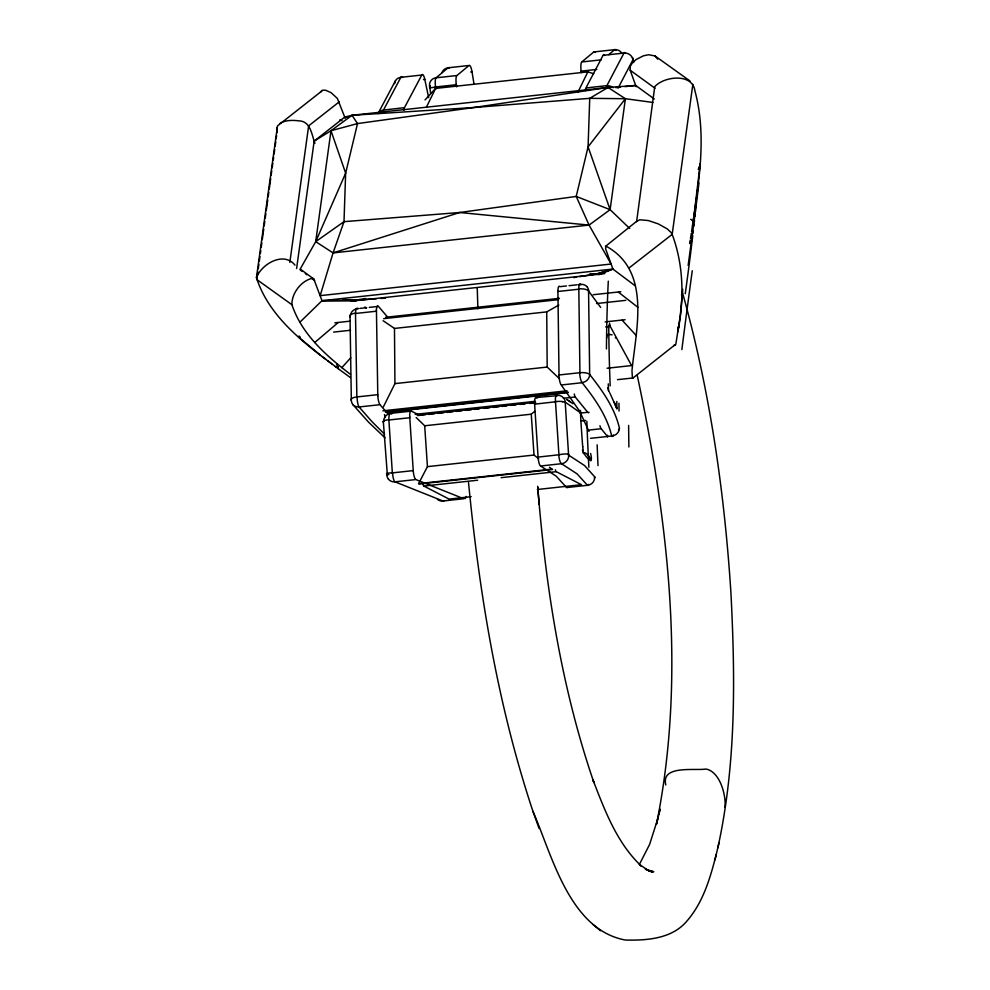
<?xml version="1.0" encoding="UTF-8"?>
<svg xmlns="http://www.w3.org/2000/svg" width="990" height="990" viewBox="0 0 990 990"><rect width="100%" height="100%" fill="white"/><g stroke="black" fill="none" stroke-linecap="round" stroke-linejoin="round"><path stroke-width="1.49" d="M606.759 337.899L606.783 334.583A7.871 3.514 1.1 0 1 612.105 334.843M376.435 309.944L377.796 396.025M699.522 167.644L700.153 163.919L694.089 215.078M678.843 325.45L677.952 331.786L677.89 327.232M590.572 453.445C594.594 468.443 582.838 453.791 582.466 449.844M682.754 289.315L680.241 315.934L675.848 344.136L632.548 378.353M700.14 164.006L699.398 167.149M631.966 370.73C635.927 329.398 651.705 271.124 606.041 246.163L605.583 248.787L612.934 269.094L635.184 285.813M693.173 221.339L692.616 225.497M335.697 366.758C304.054 343.258 268.872 316.738 256.447 277.621L277.509 125.891L322.975 90.102L325.883 90.325L331.068 92.664L337.33 98.369L345.213 118.355M257.846 271.854L256.781 279.514L291.926 304.71C301.789 334.36 326.391 355.992 350.51 374.381M258.266 268.797L258.897 264.206M259.318 261.15L259.949 256.558M260.37 253.49L260.791 250.433M261.212 247.364L261.843 242.773M262.263 239.716L263.748 228.999M264.169 225.943L264.8 221.352M265.221 218.283L265.852 213.692M266.273 210.635L267.746 199.918M268.166 196.862L268.81 192.27M269.231 189.201L270.703 178.497M271.124 175.428L271.755 170.837M272.176 167.78L272.807 163.189M273.228 160.12L273.648 157.064M274.082 154.007L274.713 149.416M275.133 146.347L275.764 141.756M276.185 138.699L276.606 135.63M277.027 132.573L277.113 127.586M289.835 262.412L308.645 125.866L339.248 101.846M296.604 268.55L314.164 141.112L344.768 117.092L352.032 115.285L608.033 87.467L635.704 85.474L654.303 98.975M299.871 269.651L315.711 241.647L330.994 130.717L352.032 115.285L474.099 107.489L589.731 98.332L625.395 98.715L652.88 102.44M352.032 115.285L357.514 123.577L345.646 173.176L315.711 241.647L333.073 252.908L589.075 225.089L610.112 209.657L625.395 98.715L608.033 87.467L474.099 107.489L357.514 123.577L330.994 130.717L314.164 141.112M636.607 221.735L654.749 86.699C663.795 76.317 692.517 72.728 694.93 90.907C707.404 137.189 698.259 185.316 691.565 231.796M692.839 84.373L672.173 234.37C683.385 264.268 684.177 297.05 678.509 328.235M693.792 217.169L693.916 216.327M693.483 219.248L693.668 217.998M691.305 233.442L690.5 238.404M689.956 241.696L690.228 240.05M582.702 446.589A287.744 52.322 84.8 0 1 580.66 416.976L580.586 411.543A15.098 7.71 -11.5 0 0 580.288 410.343M608.268 383.86L608.553 390.642L607.823 387.808M658.895 814.127L660.095 809.077L656.494 824.225C686.454 676.021 668.473 521.866 637.226 375.334M717.799 847.947C736.226 764.305 735.285 677.779 730.917 592.676C724.395 491.461 709.805 390.419 682.481 292.632M256.447 277.621C261.484 264.194 283.598 250.878 294.995 265.122M468.518 482.476C479.358 593.753 497.599 705.041 532.954 811.367C552.185 855.583 569.51 929.573 625.284 940.03C646.73 940.599 672.037 938.829 686.887 921.084C703.086 902.484 710.251 878.08 716.178 854.63M714.929 859.926L719 842.898M657.744 818.94L649.613 844.408L639.998 863.28M330.994 130.717L345.646 173.176L344 221.661L333.073 252.908L320.166 295.651L611.102 264.033L589.075 225.089L576.217 196.428L588.085 146.829L589.731 98.332L608.033 87.467M585.721 88.518L585.709 88.568A7.908 1.893 83.9 0 0 585.399 90.597M404.217 108.281L404.229 108.244A7.908 2.017 83.7 0 0 403.846 110.323M320.5 92.305L321.849 90.474M426.356 107.291L435.6 88.419L587.85 71.874L593.74 73.743M577.95 92.095L587.85 71.874M383.39 406.865L394.936 383.613L394.478 328.433L383.105 320.711M549.462 467.255L552.556 469.507L419.339 483.986L418.621 483.603L427.433 466.637L424.685 425.774L416.184 417.557M606.152 88.432A7.895 2.166 84.4 0 1 606.87 85.672L623.972 53.064A7.895 7.202 28.3 0 1 633.056 59.573L633.637 62.568M618.094 88.098L633.056 59.573M395.48 80.685L377.994 113.64M378.143 113.355A7.895 7.066 24.7 0 1 383.575 110.063L404.464 107.663L421.777 75.042L400.863 77.307L383.551 109.94A7.895 1.732 83.2 0 0 383.093 112.588M724.977 807.333C726.252 795.304 720.015 771.742 706.056 769.032C694.411 770.876 660.8 764.787 665.8 784.946M351.45 312.333L351.611 312.122A7.895 7.054 -39.9 0 1 357.526 308.682M625.395 98.715L588.085 146.829L610.112 209.657L629.714 228.492M341.822 367.674L350.769 357.786M425.032 99.916L435.6 88.419M299.834 322.257L321.998 300.713L612.921 269.057L597.44 273.76L579.645 276.631M314.771 342.478L338.048 322.653M430.687 93.233L429.586 86.415L430.341 85.783M435.563 86.761A7.895 1.77 83.6 0 1 436.008 77.814L456.922 75.525L469.037 65.501L448.136 67.766L436.033 77.802A7.895 7.524 46.1 0 0 430.588 81.205L430.242 81.861A7.895 7.561 51.1 0 0 429.611 86.415M608.689 54.673L614.753 49.648A7.895 7.326 58.7 0 1 621.819 53.101M424.685 425.774L531.259 414.191L534.687 411.37M299.475 337.825L300.18 336.885M605.397 246.46L636.632 221.302L639.911 219.792L648.314 220.547L658.362 223.938L667.26 228.9L671.146 232.563L672.173 234.37L628.91 268.092M315.711 241.647L344 221.661L459.632 212.516L576.217 196.428L610.112 209.657M394.478 328.433L546.715 311.887L558.806 305.093M280.121 123.181C285.788 120.124 292.57 120.025 298.819 120.854C310.699 121.028 311.627 134.764 314.944 143.278M612.934 269.094L598.616 274.737M333.073 252.908L459.632 212.516L589.075 225.089M608.9 270.245L597.44 273.76L589.83 273.822M365.632 298.473L354.977 300.255L321.985 300.663L313.781 278.994L301.257 269.8M573.705 277.596L576.675 277.113M614.728 49.661L593.827 51.938L581.761 61.962L601.351 59.833M623.972 53.064L603.046 55.341L585.956 87.937L606.87 85.66M470.72 71.985L472.032 71.849L474.012 84.1M423.485 79.584L424.797 79.448L428.67 97.663M456.675 86.848L456.341 84.719L435.414 86.996L435.773 89.249M581.452 62.395A7.908 1.869 84.2 0 0 580.882 68.298L581.105 71.119L596.797 69.448M344.768 117.092L347.824 116.758M615.792 87.64L620.384 87.145M624.975 86.637L635.704 85.474M351.091 301.17L604.779 273.611M357.526 308.657L358.825 308.521M360.137 308.373L366.671 307.667M369.282 307.383L378.44 306.393L387.573 317.06M559.932 286.667L566.466 285.949M569.077 285.677L576.923 284.823M578.222 284.675L580.845 284.39M359.048 406.841A7.908 7.029 -36.5 0 1 351.388 401.148L351.363 400.839A7.809 6.893 -46.9 0 1 351.277 400.393A7.895 2.685 -0.9 0 1 356.858 396.978L355.509 313.483L376.435 311.207M560.897 384.504L560.872 384.454A7.908 1.955 83.8 0 1 559.041 376.311L557.914 291.481L578.828 289.204A7.895 1.856 82.1 0 1 580.845 284.761M334.855 322.814L350.225 321.144M385.593 317.295L559.437 298.324M593.146 294.735L620.817 291.728M383.65 318.656L558.607 299.648M333.642 332.096L350.547 330.264M596.549 303.534L625.754 300.354M605.125 321.899L625.111 319.733M605.657 326.923L610.261 326.415L631.583 365.57L607.056 368.243M394.936 383.613L547.185 367.067L559.424 378.687M356.833 396.94L377.747 394.676M559.016 374.975L579.93 372.698L578.828 289.204M357.068 397.25A7.895 1.732 84.5 0 0 359.061 406.964L379.987 404.687L388.328 414.377M590.572 438.322L611.696 436.021C607.056 415.911 594.767 398.648 582.157 382.709L561.219 384.986L579.67 411.246L588.976 431.43M617.488 379.653L632.437 378.032L632.041 371.795M382.895 410.813L567.06 390.79M385.481 412.026L568.111 392.176M387.288 412.236L568.235 392.572M557.642 395.616L536.147 397.547L537.05 398.091M415.181 414.364L535.219 401.321M563.384 398.265L575.24 396.978L587.714 412.298L580.078 413.127M417.112 415.169L535.008 402.361M417.829 415.553L425.49 414.711M428.546 414.389L434.672 413.721M437.741 413.387L443.867 412.719M446.923 412.385L453.049 411.716M456.105 411.394L462.231 410.726M465.3 410.392L471.426 409.724M474.482 409.39L479.073 408.895M483.677 408.387L489.79 407.732M492.859 407.397L498.985 406.729M502.041 406.395L506.645 405.9M511.236 405.393L515.827 404.898M520.418 404.403L525.009 403.895M529.601 403.4L535.726 402.732M392.337 472.997L388.884 419.995L409.786 417.731L409.736 416.468M540.193 465.671A7.908 1.881 83.8 0 1 538.164 458.444L534.612 404.168L555.501 401.792A7.895 1.918 82.4 0 1 557.048 395.418M581.241 420.923L585.684 420.441M588.988 430.068L601.19 428.732L607.489 436.491M427.433 466.637L534.006 455.054L538.758 458.803M409.786 417.731L413.226 470.609L392.325 472.886A7.895 1.114 1.8 0 0 386.743 473.492A7.895 1.114 1.8 0 0 388.872 474.643M538.028 457.095L558.917 454.781A7.895 1.51 -9.3 0 1 566.503 453.964A7.895 1.51 -9.3 0 1 568.483 455.14M418.621 483.603L551.838 469.124M422.99 484.221A3.948 0.978 83.8 0 0 423.881 486.053L477.663 480.224M501.101 477.675L556.256 471.673L581.439 484.679L537.347 489.493M471.166 496.683L449.101 499.084L423.881 486.065M376.349 298.77L354.977 300.255L343.134 299.45M380.94 298.46L385.518 298.139M648.772 871.287L651.754 871.101L649.032 871.052M356.313 300.849L321.998 300.713M649.192 871.212L653.796 871.769L645.356 869.183L652.299 871.967L649.613 870.878M339.706 119.914L342.008 120.669M690.723 219.285L693.173 221.141M690.092 81.044L655.034 55.96L648.561 54.722L643.463 55.811L636.137 59.511L632.363 62.865L630.185 66.54L630.185 70.228L636.149 86.736M419.649 415.33L411.382 411.11L390.444 413.387A7.895 7.301 -69.2 0 0 383.575 421.864M387.375 475.175L383.353 421.889M557.036 395.257L557.061 395.282A7.895 7.697 -46.5 0 1 565.34 402.101M391.693 414.055L390.444 413.387A7.895 1.98 85.2 0 0 388.884 419.896L388.884 419.995M580.499 412.842L565.191 402.126L568.607 455.128L584.558 465.548L594.879 477.032M313.781 278.994L312.543 278.289C301.368 280.467 291.543 293.325 291.926 304.71M648.017 870.247L639.305 864.418L641.384 866.114C616.857 843.047 604.741 810.34 592.849 779.613L593.926 782.595C561.293 687.456 545.676 587.305 537.768 487.29M607.563 436.8L606.672 436.132M572.925 403.71L566.701 399.428L568 400.307M569.225 401.123L570.525 402.002M350.373 377.574L335.251 366.523M630.185 70.228L654.996 88.234M300.688 270.282L302.235 271.409M305.341 273.648L306.888 274.774M311.541 278.153L314.647 280.405M331.737 363.8L327.876 360.904M325.957 359.457L322.134 356.524M618.465 292.186L637.944 307.358M320.228 355.051L299.747 338.06M592.973 924.512L600.485 930.711M655.034 55.96L657.694 59.177M385.036 437.815L368.639 422.26L352.861 404.588M384.516 434.115L372.005 421.678L359.061 406.964M588.06 455.165L586.798 454.026A6.868 5.742 5.2 0 0 584.62 452.727M622.128 320.203L636.372 335.66M586.847 286.555L587.293 287.112A7.895 7.252 -32.6 0 1 588.691 290.998M364.976 306.9L366.201 308.274M388.464 479.197L388.921 479.704A7.908 7.524 -61.8 0 0 394.911 481.808L442.938 501.002L463.803 498.737L415.862 479.556L394.911 481.833A7.895 1.77 84.1 0 1 392.535 473.096M614.283 402.212L616.906 408.746L609.852 392.981M578.593 288.919A7.895 3.032 0 0 1 588.567 291.01L600.658 307.395M379.628 404.155L379.603 404.106A7.908 1.955 83.8 0 1 377.821 396.037M608.8 391.075L609.283 391.953M532.954 811.367L539.105 828.519M337.268 365.941L338.32 368.701L338.246 366.746M424.512 78.198L424.797 79.448M619.468 428.299C614.79 407.991 602.403 390.567 589.669 374.48L588.567 291.01M610.261 326.415L609.531 323.21M472.032 71.849L471.797 70.587A7.908 1.955 83.3 0 0 469.483 65.377M337.095 365.248L336.835 363.813M581.105 71.119L581.303 72.579M456.328 84.719L456.229 83.927M456.266 84.2L456.031 81.873A7.908 2.042 83.4 0 1 456.625 75.883M583.345 453.482L582.788 446.614M413.226 470.609L413.35 472.007A7.908 2.017 83.8 0 0 415.454 479.234M537.706 486.313L539.105 504.43M534.612 404.168L534.55 402.856A7.908 1.893 84.5 0 1 535.442 397.72M531.259 414.191L534.006 455.054M555.514 401.891L558.929 454.893M299.215 337.59L299.116 335.944M607.588 436.442L607.551 435.229M477.242 288.102L477.898 308.806M616.906 408.746L616.807 401.47M351.339 400.381L350.027 316.936A7.895 3.044 -0.3 0 1 355.274 313.187M557.914 291.444L557.927 290.219A7.908 1.943 84.3 0 1 559.548 286.296M546.715 311.887L547.185 367.067M681.442 294.884A9.813 2.574 4.7 0 1 681.504 295.057M698.94 182.94A342.429 3.094 -81.7 0 1 688.149 265.382M699.101 167.174A9.813 9.578 -3.4 0 1 698.198 169.414M681.863 349.606A313.385 9.355 -83.2 0 1 692.27 270.728M689.968 242.364A8.588 7.165 -35.3 0 1 689.597 243.577M695.784 206.947A317.419 7.747 -80.9 0 1 695.661 208.358M695.524 209.818A317.419 7.747 -80.9 0 1 695.227 212.949M695.067 214.607A317.419 7.747 -80.9 0 1 694.893 216.352M694.51 220.04A317.419 7.747 -80.9 0 1 694.299 221.995M694.077 224.037A317.419 7.747 -80.9 0 1 693.841 226.166M693.334 230.682A317.419 7.747 -80.9 0 1 693.049 233.083M692.765 235.583A317.419 7.747 -80.9 0 1 685.266 293.721M675.527 345.003A8.588 3.106 31.7 0 1 673.646 345.423M632.759 377.574A8.254 0.681 67.5 0 1 632.87 378.118M556.256 471.661A3.948 0.978 83.8 0 1 555.365 469.829M601.19 428.732A7.908 1.931 83.9 0 1 599.928 425.737M376.423 309.92A7.908 1.968 83.3 0 1 378.044 306.058M350.175 316.924A7.895 7.029 -44.9 0 1 351.141 313.199M355.509 313.483A7.895 2.03 85.5 0 1 357.514 308.397M619.406 428.299A7.895 7.338 -24.2 0 1 611.696 436.008M613.305 434.981A7.883 2.005 84.9 0 1 611.709 436.206M582.157 382.709A7.895 2.166 83.1 0 1 579.695 372.413M582.157 382.598A7.908 7.041 -35.5 0 0 589.644 375.26L589.669 374.888A7.809 7.202 -29.5 0 0 589.644 374.48A7.895 2.673 -0.9 0 0 579.954 372.723M606.437 348.963A309.029 24.465 87.5 0 1 608.306 281.148M580.845 284.415A7.895 7.14 -35.3 0 1 586.847 286.568M619.406 428.918A7.908 2.611 -0.6 0 1 618.465 429.846M628.885 446.997A354.123 19.751 88.4 0 1 628.625 425.391M615.384 337.565A10.915 10.234 3.2 0 1 615.644 338.06M610.187 385.865A377.301 68.644 85.3 0 1 608.739 325.067M619.035 411.073A368.107 21.508 88.4 0 1 618.973 403.252M575.029 396.656A3.948 0.916 84.2 0 1 574.311 393.983M385.32 417.297A3.948 1.052 83.6 0 1 384.504 414.6M589.05 412.347A7.908 1.893 82.9 0 1 587.714 412.125M588.877 467.255A327.826 37.063 85.6 0 1 586.86 421.344M555.081 401.655A7.895 1.534 -3.3 0 1 562.617 401.519M558.731 454.794A7.895 2.128 83.5 0 0 561.479 463.716L577.083 473.864L587.466 485.298A7.92 7.574 -34.4 0 0 593.109 482.142M568.644 455.115A7.895 7.561 -63.3 0 1 567.604 459.707L567.146 460.338A7.908 7.561 -59.8 0 1 561.516 463.704L540.565 466.005L556.207 476.165L566.602 487.563L587.466 485.298A8.069 2.017 85 0 0 588.617 484.395M594.718 477.044A7.846 7.499 -53.6 0 1 593.48 481.462M562.32 401.816A7.895 1.287 -3.9 0 1 565.043 402.249M567.146 486.721A8.007 0.804 85.3 0 1 566.973 487.538M594.73 477.526A7.982 1.596 -2.9 0 1 594.272 477.836M588.048 455.165A14.838 11.967 5.8 0 1 590.882 460.857M598.01 465.609A305.254 35.838 85.9 0 1 597.156 444.832M383.415 421.047A7.895 1.534 -3.3 0 1 388.451 419.772M388.439 479.148A7.895 7.536 -64.6 0 1 386.818 474.878M442.938 500.915A7.92 7.165 -59.2 0 1 437.345 499.22M444.151 500.519A8.069 1.955 82.6 0 1 442.926 500.754M383.217 422.012A7.895 1.275 -3.7 0 1 383.068 421.814M383.402 421.381A7.895 1.275 -3.7 0 1 383.761 421.196M409.699 416.332A7.908 2.005 83.1 0 1 410.627 411.196M466.339 496.423A8.007 3.106 82.2 0 1 465.003 498.614M435.365 87.033A7.895 1.027 -14 0 1 430.13 86.873M441.899 72.74A7.895 7.71 36.5 0 1 448.136 67.778M448.185 67.902A7.895 1.918 85.2 0 1 449.398 68.124M594.272 51.802A7.908 1.955 84.3 0 1 595.077 52.495M614.74 49.574A7.895 1.98 82.4 0 1 615.929 50.428M603.356 54.92A7.908 1.955 83.8 0 1 604.556 55.465M623.923 52.817A7.895 2.03 82.1 0 1 625.321 53.188M606.895 85.796A7.895 7.066 24.2 0 1 613.169 87.702M632.301 57.767A7.908 2.945 -11.8 0 1 633.179 59.252M422.087 74.646A7.908 1.955 83.8 0 1 424.512 78.173M400.938 77.665A7.895 1.869 85.5 0 1 402.596 77.468M394.589 83.63A7.895 7.202 28.3 0 1 400.863 77.307"/></g></svg>
